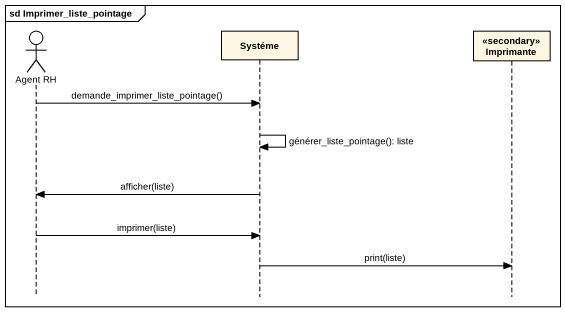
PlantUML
@startuml
mainframe sd Imprimer_liste_pointage
hide footbox
actor "Agent RH" as Agent_RH
participant Systéme
participant "<<secondary>> Imprimante" as secondary_Imprimante

Agent_RH -> Systéme : demande_imprimer_liste_pointage()
Systéme -> Systéme : générer_liste_pointage(): liste
Systéme -> Agent_RH : afficher(liste)
Agent_RH -> Systéme : imprimer(liste)
Systéme -> secondary_Imprimante : print(liste)
@enduml
